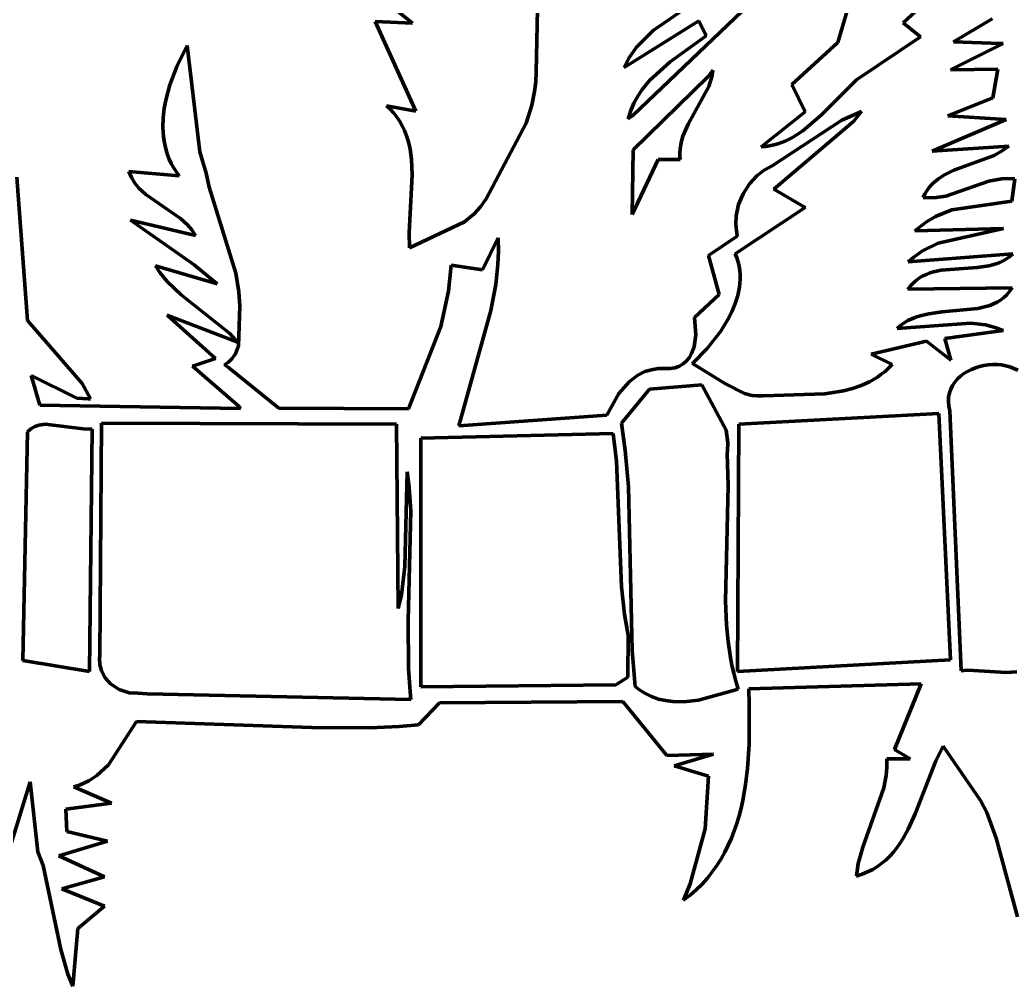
# Model space of a CAD drawing. Header units: millimetres. Extents: x 0 to 7.9, y 0 to 11.
# Drawn here: x 3.499 to 4.8, y 5.971 to 7.234 of the extents above; entities that cross this region are included whole.
import ezdxf

# ---------------------------------------------------------------- set-up
doc = ezdxf.new("R2010")
doc.units = ezdxf.units.MM
doc.layers.add('color#020202ff', color=7, linetype='CONTINUOUS', lineweight=100)
doc.layers.add('color#fefefeff', color=7, linetype='CONTINUOUS', lineweight=100)

msp = doc.modelspace()

# ---------------------------------------------------------------- linework, layer by layer
at = {"layer": 'color#020202ff'}
for p, q in [((4.178, 7.3369), (4.174, 7.1658)), ((4.7516, 7.3224), (4.6539, 7.2303)), ((4.0124, 7.2301), (3.9452, 7.2842)), ((4.5686, 7.2049), (4.5938, 7.2927)), ((4.3271, 7.2203), (4.3816, 7.2578)), ((4.4433, 7.2459), (4.3003, 7.1093)), ((4.0171, 7.1149), (3.9639, 7.2323)), ((3.9639, 7.2323), (4.0124, 7.2301)), ((4.3867, 7.2333), (4.2892, 7.1723)), ((4.3962, 7.2136), (4.3867, 7.2333)), ((4.7198, 7.2057), (4.7701, 7.2356)), ((4.3055, 7.1989), (4.3271, 7.2203)), ((4.6539, 7.2303), (4.6764, 7.2122)), ((4.3495, 7.1794), (4.3962, 7.2136)), ((4.6764, 7.2122), (4.593, 7.1558)), ((3.7044, 7.1733), (3.718, 7.2009)), ((3.718, 7.2009), (3.7344, 7.0619)), ((4.2954, 7.1844), (4.3055, 7.1989)), ((4.5085, 7.1498), (4.5686, 7.2049)), ((4.7159, 7.1689), (4.7845, 7.2034)), ((4.7809, 7.2036), (4.7198, 7.2057)), ((4.7845, 7.2034), (4.7809, 7.2036)), ((4.2892, 7.1723), (4.2954, 7.1844)), ((3.6955, 7.1496), (3.7044, 7.1733)), ((4.3225, 7.1551), (4.3495, 7.1794)), ((4.3988, 7.1605), (4.4051, 7.1685)), ((4.4051, 7.1685), (4.4037, 7.1598)), ((4.7775, 7.1699), (4.7159, 7.1689)), ((4.7712, 7.1324), (4.7775, 7.1699)), ((4.174, 7.1658), (4.1736, 7.1532)), ((4.3011, 7.0645), (4.3988, 7.1605)), ((4.3126, 7.1433), (4.3225, 7.1551)), ((4.4037, 7.1598), (4.3998, 7.1473)), ((4.593, 7.1558), (4.5469, 7.1102)), ((3.6905, 7.1312), (3.6955, 7.1496)), ((4.1722, 7.1409), (4.1685, 7.1228)), ((4.1736, 7.1532), (4.1722, 7.1409)), ((4.3069, 7.1347), (4.3126, 7.1433)), ((4.3998, 7.1473), (4.3728, 7.0978)), ((4.5258, 7.114), (4.5085, 7.1498)), ((3.6881, 7.1188), (3.6905, 7.1312)), ((4.3019, 7.1256), (4.3069, 7.1347)), ((4.7124, 7.1088), (4.7712, 7.1324)), ((3.6867, 7.1063), (3.6881, 7.1188)), ((3.9837, 7.1172), (3.9786, 7.1221)), ((3.9786, 7.1221), (4.0171, 7.1149)), ((3.9883, 7.1122), (3.9837, 7.1172)), ((4.1685, 7.1228), (4.161, 7.0994)), ((4.2945, 7.1051), (4.2977, 7.1157)), ((4.2977, 7.1157), (4.3019, 7.1256)), ((3.6864, 7.094), (3.6867, 7.1063)), ((3.9924, 7.1069), (3.9883, 7.1122)), ((3.9961, 7.1014), (3.9924, 7.1069)), ((4.3003, 7.1093), (4.2945, 7.1051)), ((4.4681, 7.0684), (4.5258, 7.114)), ((4.4825, 7.0437), (4.5735, 7.1032)), ((4.5895, 7.1021), (4.4846, 7.0131)), ((4.5469, 7.1102), (4.5225, 7.0891)), ((4.5735, 7.1032), (4.5995, 7.1146)), ((4.5995, 7.1146), (4.5895, 7.1021)), ((4.6918, 7.0626), (4.7885, 7.1042)), ((4.7885, 7.1042), (4.7124, 7.1088)), ((3.6871, 7.0817), (3.6864, 7.094)), ((3.9992, 7.0957), (3.9961, 7.1014)), ((4.002, 7.0899), (3.9992, 7.0957)), ((4.0043, 7.0839), (4.002, 7.0899)), ((4.161, 7.0994), (4.1089, 7.0005)), ((4.3728, 7.0978), (4.366, 7.0821)), ((4.5225, 7.0891), (4.5092, 7.0806)), ((3.688, 7.0757), (3.6871, 7.0817)), ((4.0063, 7.0777), (4.0043, 7.0839)), ((4.008, 7.0715), (4.0063, 7.0777)), ((4.366, 7.0821), (4.3637, 7.0739)), ((4.4997, 7.0759), (4.4898, 7.0722)), ((4.5092, 7.0806), (4.4997, 7.0759)), ((3.6892, 7.0697), (3.688, 7.0757)), ((3.6907, 7.0639), (3.6892, 7.0697)), ((3.6925, 7.058), (3.6907, 7.0639)), ((4.0093, 7.0651), (4.008, 7.0715)), ((4.0111, 7.0519), (4.0093, 7.0651)), ((4.2996, 6.9797), (4.3011, 7.0645)), ((4.3624, 7.0654), (4.3621, 7.061)), ((4.3637, 7.0739), (4.3624, 7.0654)), ((4.4738, 7.0689), (4.4681, 7.0684)), ((4.4793, 7.0697), (4.4738, 7.0689)), ((4.4846, 7.0708), (4.4793, 7.0697)), ((4.4898, 7.0722), (4.4846, 7.0708)), ((4.792, 7.0693), (4.6918, 7.0626)), ((4.7726, 7.0572), (4.7847, 7.0639)), ((4.7847, 7.0639), (4.792, 7.0693)), ((3.6947, 7.0523), (3.6925, 7.058)), ((3.6973, 7.0467), (3.6947, 7.0523)), ((3.7344, 7.0619), (3.7427, 7.0339)), ((4.012, 7.0316), (4.0111, 7.0519)), ((4.3337, 7.0517), (4.2996, 6.9797)), ((4.3625, 7.0518), (4.3337, 7.0517)), ((4.3621, 7.061), (4.3621, 7.0565)), ((4.3621, 7.0565), (4.3625, 7.0518)), ((4.72, 7.0377), (4.7726, 7.0572)), ((3.7003, 7.0412), (3.6973, 7.0467)), ((3.7037, 7.0359), (3.7003, 7.0412)), ((4.4632, 7.031), (4.4723, 7.038)), ((4.4723, 7.038), (4.4825, 7.0437)), ((4.7078, 7.0317), (4.72, 7.0377)), ((3.4956, 7.0286), (3.5095, 6.8414)), ((3.6436, 7.032), (3.642, 7.0362)), ((3.642, 7.0362), (3.7076, 7.0306)), ((3.6454, 7.0281), (3.6436, 7.032)), ((3.6498, 7.0209), (3.6454, 7.0281)), ((3.7076, 7.0306), (3.7037, 7.0359)), ((3.7427, 7.0339), (3.7468, 7.0157)), ((4.0083, 6.9559), (4.012, 7.0316)), ((4.4528, 7.0199), (4.4632, 7.031)), ((4.6934, 7.0213), (4.7003, 7.027)), ((4.7003, 7.027), (4.7078, 7.0317)), ((4.7822, 7.0266), (4.7656, 7.0233)), ((4.7908, 7.0271), (4.7822, 7.0266)), ((4.7996, 7.0265), (4.7908, 7.0271)), ((4.796, 6.9973), (4.7996, 7.0265)), ((3.6549, 7.0144), (3.6498, 7.0209)), ((3.6639, 7.0059), (3.6549, 7.0144)), ((3.7468, 7.0157), (3.7816, 6.9032)), ((4.4446, 7.0071), (4.4528, 7.0199)), ((4.4846, 7.0131), (4.5259, 6.9891)), ((4.6822, 7.0067), (4.6847, 7.0108)), ((4.6847, 7.0108), (4.6874, 7.0146)), ((4.6874, 7.0146), (4.6903, 7.0181)), ((4.6903, 7.0181), (4.6934, 7.0213)), ((4.7656, 7.0233), (4.7098, 7.0039)), ((3.7092, 6.9748), (3.6639, 7.0059)), ((4.1089, 7.0005), (4.1016, 6.9899)), ((4.4388, 6.9931), (4.4446, 7.0071)), ((4.68, 7.0023), (4.6822, 7.0067)), ((4.6888, 7.0016), (4.68, 7.0023)), ((4.6973, 7.0019), (4.6888, 7.0016)), ((4.7098, 7.0039), (4.6973, 7.0019)), ((4.1016, 6.9899), (4.0932, 6.9808)), ((4.5259, 6.9891), (4.4342, 6.9286)), ((4.4356, 6.9783), (4.4388, 6.9931)), ((4.6962, 6.9772), (4.7176, 6.9858)), ((4.7176, 6.9858), (4.796, 6.9973)), ((3.7272, 6.9141), (3.6439, 6.9723)), ((3.6439, 6.9723), (3.729, 6.9525)), ((3.7186, 6.9662), (3.7092, 6.9748)), ((4.0932, 6.9808), (4.0804, 6.9703)), ((4.4351, 6.9669), (4.4356, 6.9783)), ((4.6841, 6.9702), (4.6962, 6.9772)), ((3.7242, 6.9598), (3.7186, 6.9662)), ((3.729, 6.9525), (3.7242, 6.9598)), ((4.0804, 6.9703), (4.0086, 6.9363)), ((4.4363, 6.9553), (4.4351, 6.9669)), ((4.7848, 6.9617), (4.6692, 6.9585)), ((4.6692, 6.9585), (4.6728, 6.9617)), ((4.6728, 6.9617), (4.6841, 6.9702)), ((4.6996, 6.9424), (4.7848, 6.9617)), ((4.0086, 6.9363), (4.0083, 6.9559)), ((4.1042, 6.9074), (4.1244, 6.9495)), ((4.1244, 6.9495), (4.1248, 6.9319)), ((4.3994, 6.9264), (4.437, 6.9515)), ((4.437, 6.9515), (4.4363, 6.9553)), ((4.6791, 6.9322), (4.6996, 6.9424)), ((4.1248, 6.9319), (4.1241, 6.9144)), ((4.4135, 6.8751), (4.3994, 6.9264)), ((4.4342, 6.9286), (4.4364, 6.9232)), ((4.4364, 6.9232), (4.438, 6.9177)), ((4.7973, 6.9286), (4.6605, 6.9181)), ((4.6605, 6.9181), (4.6677, 6.9243)), ((4.6677, 6.9243), (4.6791, 6.9322)), ((4.7847, 6.9195), (4.789, 6.9221)), ((4.789, 6.9221), (4.7932, 6.9251)), ((4.7932, 6.9251), (4.7973, 6.9286)), ((3.6821, 6.904), (3.6766, 6.9129)), ((3.6766, 6.9129), (3.7571, 6.8894)), ((3.7571, 6.8894), (3.7272, 6.9141)), ((4.0596, 6.8797), (4.063, 6.9137)), ((4.063, 6.9137), (4.1042, 6.9074)), ((4.1241, 6.9144), (4.1213, 6.8885)), ((4.438, 6.9177), (4.4393, 6.9123)), ((4.4393, 6.9123), (4.4402, 6.9068)), ((4.4402, 6.9068), (4.4406, 6.9013)), ((4.6935, 6.9048), (4.7034, 6.9069)), ((4.7034, 6.9069), (4.7504, 6.9105)), ((4.7504, 6.9105), (4.7657, 6.9128)), ((4.7657, 6.9128), (4.7755, 6.9155)), ((4.7755, 6.9155), (4.7801, 6.9173)), ((4.7801, 6.9173), (4.7847, 6.9195)), ((3.6917, 6.8921), (3.6821, 6.904)), ((3.7816, 6.9032), (3.7856, 6.8788)), ((4.4407, 6.8958), (4.4405, 6.8903)), ((4.4406, 6.9013), (4.4407, 6.8958)), ((4.6672, 6.8907), (4.6711, 6.8941)), ((4.6711, 6.8941), (4.6753, 6.897)), ((4.6753, 6.897), (4.6796, 6.8995)), ((4.6796, 6.8995), (4.6841, 6.9016)), ((4.6841, 6.9016), (4.6888, 6.9034)), ((4.6888, 6.9034), (4.6935, 6.9048)), ((3.7101, 6.8747), (3.6917, 6.8921)), ((4.1213, 6.8885), (4.115, 6.8545)), ((4.4399, 6.8849), (4.4377, 6.874)), ((4.4405, 6.8903), (4.4399, 6.8849)), ((4.6599, 6.8823), (4.6634, 6.8868)), ((4.7964, 6.8838), (4.6599, 6.8823)), ((4.6634, 6.8868), (4.6672, 6.8907)), ((4.793, 6.8791), (4.7964, 6.8838)), ((3.7737, 6.8243), (3.7101, 6.8747)), ((3.7856, 6.8788), (3.7867, 6.8601)), ((4.0495, 6.8333), (4.0596, 6.8797)), ((4.381, 6.845), (4.4135, 6.8751)), ((4.4377, 6.874), (4.4344, 6.8633)), ((4.7767, 6.8653), (4.7812, 6.868)), ((4.7812, 6.868), (4.7854, 6.8712)), ((4.7854, 6.8712), (4.7894, 6.8749)), ((4.7894, 6.8749), (4.793, 6.8791)), ((3.7867, 6.8601), (3.7852, 6.8081)), ((4.4344, 6.8633), (4.4301, 6.8527)), ((4.7047, 6.8524), (4.7513, 6.857)), ((4.7513, 6.857), (4.762, 6.8594)), ((4.762, 6.8594), (4.7671, 6.861)), ((4.7671, 6.861), (4.772, 6.863)), ((4.772, 6.863), (4.7767, 6.8653)), ((3.7551, 6.7917), (3.6917, 6.8483)), ((3.6917, 6.8483), (3.7838, 6.8129)), ((4.115, 6.8545), (4.0729, 6.7037)), ((4.3829, 6.8227), (4.381, 6.845)), ((4.4248, 6.8424), (4.4156, 6.8275)), ((4.4301, 6.8527), (4.4248, 6.8424)), ((4.6601, 6.8411), (4.6652, 6.8435)), ((4.6652, 6.8435), (4.6705, 6.8456)), ((4.6705, 6.8456), (4.676, 6.8474)), ((4.676, 6.8474), (4.6872, 6.85)), ((4.6872, 6.85), (4.7047, 6.8524)), ((3.5095, 6.8414), (3.5123, 6.8378)), ((3.5123, 6.8378), (3.5809, 6.7591)), ((4.0072, 6.7259), (4.0495, 6.8333)), ((4.7423, 6.8378), (4.646, 6.8309)), ((4.646, 6.8309), (4.6505, 6.8348)), ((4.6505, 6.8348), (4.6552, 6.8382)), ((4.6552, 6.8382), (4.6601, 6.8411)), ((4.7613, 6.8356), (4.7423, 6.8378)), ((4.7753, 6.8319), (4.7613, 6.8356)), ((4.7846, 6.8284), (4.7753, 6.8319)), ((3.7838, 6.8129), (3.7737, 6.8243)), ((4.3805, 6.8069), (4.3829, 6.8227)), ((4.4156, 6.8275), (4.3978, 6.8046)), ((4.7081, 6.8176), (4.7846, 6.8284)), ((4.716, 6.7894), (4.7081, 6.8176)), ((3.7852, 6.8081), (3.7811, 6.7978)), ((4.3773, 6.7982), (4.3805, 6.8069)), ((4.3978, 6.8046), (4.3787, 6.7849)), ((4.612, 6.7972), (4.6842, 6.8144)), ((4.6842, 6.8144), (4.716, 6.7894)), ((3.7252, 6.7816), (3.7551, 6.7917)), ((3.7762, 6.791), (3.7719, 6.7869)), ((3.7811, 6.7978), (3.7762, 6.791)), ((4.3708, 6.7885), (4.3744, 6.793)), ((4.3744, 6.793), (4.3773, 6.7982)), ((4.6393, 6.7836), (4.612, 6.7972)), ((3.7861, 6.7289), (3.7252, 6.7816)), ((3.7719, 6.7869), (3.7667, 6.7834)), ((3.7667, 6.7834), (3.7719, 6.7799)), ((3.7719, 6.7799), (3.8377, 6.7266)), ((4.3164, 6.7744), (4.3266, 6.7774)), ((4.3266, 6.7774), (4.3339, 6.7785)), ((4.3339, 6.7785), (4.3416, 6.7787)), ((4.3416, 6.7787), (4.3455, 6.7785)), ((4.3455, 6.7785), (4.3491, 6.7785)), ((4.3491, 6.7785), (4.3525, 6.7789)), ((4.3525, 6.7789), (4.3557, 6.7796)), ((4.3557, 6.7796), (4.3587, 6.7805)), ((4.3587, 6.7805), (4.3615, 6.7816)), ((4.3615, 6.7816), (4.3665, 6.7846)), ((4.3665, 6.7846), (4.3708, 6.7885)), ((4.3787, 6.7849), (4.4214, 6.7586)), ((4.6301, 6.7748), (4.6348, 6.779)), ((4.6348, 6.779), (4.6393, 6.7836)), ((4.743, 6.7774), (4.7379, 6.7748)), ((4.7483, 6.7795), (4.743, 6.7774)), ((4.7538, 6.7812), (4.7483, 6.7795)), ((4.7594, 6.7825), (4.7538, 6.7812)), ((4.7651, 6.7834), (4.7594, 6.7825)), ((4.7709, 6.7838), (4.7651, 6.7834)), ((4.7767, 6.7837), (4.7709, 6.7838)), ((4.7824, 6.7832), (4.7767, 6.7837)), ((4.788, 6.7822), (4.7824, 6.7832)), ((4.7934, 6.7807), (4.788, 6.7822)), ((4.7986, 6.7787), (4.7934, 6.7807)), ((4.8035, 6.7762), (4.7986, 6.7787)), ((3.5739, 6.7397), (3.5142, 6.7694)), ((3.5142, 6.7694), (3.5253, 6.7305)), ((4.2962, 6.7617), (4.3072, 6.7698)), ((4.3072, 6.7698), (4.3164, 6.7744)), ((4.6098, 6.7612), (4.6151, 6.7641)), ((4.6151, 6.7641), (4.6202, 6.7673)), ((4.6202, 6.7673), (4.6252, 6.7709)), ((4.6252, 6.7709), (4.6301, 6.7748)), ((4.7249, 6.7648), (4.7214, 6.7608)), ((4.7289, 6.7685), (4.7249, 6.7648)), ((4.7332, 6.7719), (4.7289, 6.7685)), ((4.7379, 6.7748), (4.7332, 6.7719)), ((3.5809, 6.7591), (3.5918, 6.7389)), ((4.2823, 6.746), (4.2962, 6.7617)), ((4.3221, 6.7513), (4.2858, 6.7069)), ((4.3906, 6.7571), (4.3221, 6.7513)), ((4.4223, 6.6979), (4.3906, 6.7571)), ((4.4214, 6.7586), (4.4464, 6.7458)), ((4.5757, 6.7493), (4.5874, 6.7523)), ((4.5874, 6.7523), (4.5988, 6.7562)), ((4.5988, 6.7562), (4.6098, 6.7612)), ((4.7161, 6.7516), (4.7143, 6.7465)), ((4.7185, 6.7564), (4.7161, 6.7516)), ((4.7214, 6.7608), (4.7185, 6.7564)), ((3.5887, 6.7387), (3.5739, 6.7397)), ((3.5918, 6.7389), (3.5887, 6.7387)), ((4.2667, 6.7176), (4.2823, 6.746)), ((4.4464, 6.7458), (4.4565, 6.7433)), ((4.4565, 6.7433), (4.4636, 6.7426)), ((4.4636, 6.7426), (4.471, 6.7428)), ((4.471, 6.7428), (4.5514, 6.7455)), ((4.5514, 6.7455), (4.5757, 6.7493)), ((4.7132, 6.7411), (4.7129, 6.7354)), ((4.7143, 6.7465), (4.7132, 6.7411)), ((3.5253, 6.7305), (3.7876, 6.7263)), ((3.7876, 6.7263), (3.7861, 6.7289)), ((3.8377, 6.7266), (4.0072, 6.7259)), ((4.7129, 6.7354), (4.7133, 6.7294)), ((4.7133, 6.7294), (4.7146, 6.7231)), ((4.0729, 6.7037), (4.2667, 6.7176)), ((4.7003, 6.7196), (4.4389, 6.7058)), ((4.7157, 6.3974), (4.7003, 6.7196)), ((4.7146, 6.7231), (4.7297, 6.3834)), ((3.5138, 6.6996), (3.5092, 6.6957)), ((3.5188, 6.7025), (3.5138, 6.6996)), ((3.5241, 6.7045), (3.5188, 6.7025)), ((3.5326, 6.7059), (3.5241, 6.7045)), ((3.5823, 6.6996), (3.5326, 6.7059)), ((3.594, 6.699), (3.5823, 6.6996)), ((3.5904, 6.3823), (3.594, 6.699)), ((3.6061, 6.7072), (3.6039, 6.4028)), ((3.9917, 6.7056), (3.6061, 6.7072)), ((3.994, 6.4646), (3.9917, 6.7056)), ((4.2858, 6.7069), (4.2907, 6.6715)), ((4.4389, 6.7058), (4.4373, 6.3824)), ((3.5092, 6.6957), (3.5031, 6.3966)), ((4.275, 6.6935), (4.0233, 6.6876)), ((4.0233, 6.6876), (4.0234, 6.3624)), ((4.2793, 6.6572), (4.275, 6.6935)), ((4.4246, 6.6814), (4.4223, 6.6979)), ((4.4242, 6.671), (4.4246, 6.6814)), ((4.2907, 6.6715), (4.2947, 6.6241)), ((4.4236, 6.6674), (4.4242, 6.671)), ((4.4249, 6.6249), (4.4236, 6.6674)), ((4.2855, 6.4932), (4.2793, 6.6572)), ((4.0055, 6.6433), (4.0027, 6.5195)), ((4.008, 6.6229), (4.0055, 6.6433)), ((4.0102, 6.5922), (4.008, 6.6229)), ((4.2947, 6.6241), (4.2998, 6.4099)), ((4.4215, 6.4747), (4.4249, 6.6249)), ((4.007, 6.4484), (4.0102, 6.5922)), ((4.0027, 6.5195), (3.9983, 6.4827)), ((4.2895, 6.457), (4.2855, 6.4932)), ((3.9983, 6.4827), (3.994, 6.4646)), ((4.4229, 6.4428), (4.4215, 6.4747)), ((4.2944, 6.43), (4.2895, 6.457)), ((4.0071, 6.3867), (4.007, 6.4484)), ((4.425, 6.4217), (4.4229, 6.4428)), ((4.2938, 6.3751), (4.2944, 6.43)), ((4.4281, 6.4008), (4.425, 6.4217)), ((3.6039, 6.4028), (3.6036, 6.3999)), ((3.6036, 6.3999), (3.6039, 6.3914)), ((4.2998, 6.4099), (4.3037, 6.3626)), ((4.4301, 6.3903), (4.4281, 6.4008)), ((3.5031, 6.3966), (3.5904, 6.3823)), ((3.6039, 6.3914), (3.6059, 6.3834)), ((4.0093, 6.3559), (4.0071, 6.3867)), ((4.4324, 6.38), (4.4301, 6.3903)), ((4.4373, 6.3824), (4.7157, 6.3974)), ((3.6059, 6.3834), (3.6108, 6.374)), ((3.6108, 6.374), (3.618, 6.366)), ((4.2784, 6.3648), (4.2938, 6.3751)), ((4.4351, 6.3696), (4.4324, 6.38)), ((4.7297, 6.3834), (4.7374, 6.384)), ((4.7374, 6.384), (4.7459, 6.3838)), ((4.7459, 6.3838), (4.7886, 6.3812)), ((4.7886, 6.3812), (4.8024, 6.3818)), ((3.618, 6.366), (3.6293, 6.3586)), ((4.0234, 6.3624), (4.2784, 6.3648)), ((4.3037, 6.3626), (4.3078, 6.3594)), ((4.4382, 6.3593), (4.4351, 6.3696)), ((4.6774, 6.3662), (4.4521, 6.3596)), ((4.6425, 6.2805), (4.6774, 6.3662)), ((3.6293, 6.3586), (3.6424, 6.3546)), ((3.6424, 6.3546), (3.6536, 6.3541)), ((3.6536, 6.3541), (3.6659, 6.3532)), ((3.6659, 6.3532), (4.0105, 6.3456)), ((4.0105, 6.3456), (4.0093, 6.3559)), ((4.3078, 6.3594), (4.312, 6.3564)), ((4.312, 6.3564), (4.3162, 6.3538)), ((4.3162, 6.3538), (4.3249, 6.3495)), ((4.3249, 6.3495), (4.3339, 6.3463)), ((4.3864, 6.3448), (4.4382, 6.3593)), ((4.4521, 6.3596), (4.4527, 6.3393)), ((4.0478, 6.3415), (4.0204, 6.3126)), ((4.2873, 6.3433), (4.0478, 6.3415)), ((4.345, 6.2727), (4.2873, 6.3433)), ((4.3339, 6.3463), (4.3432, 6.3442)), ((4.3432, 6.3442), (4.3526, 6.343)), ((4.3526, 6.343), (4.367, 6.3427)), ((4.367, 6.3427), (4.3864, 6.3448)), ((4.4527, 6.3393), (4.4525, 6.2871)), ((3.6518, 6.317), (3.6153, 6.2604)), ((3.8807, 6.3089), (3.6518, 6.317)), ((3.9569, 6.3085), (3.8807, 6.3089)), ((3.995, 6.3104), (3.9569, 6.3085)), ((4.0204, 6.3126), (3.995, 6.3104)), ((4.4525, 6.2871), (4.4504, 6.2554)), ((4.7063, 6.2846), (4.7029, 6.2784)), ((4.755, 6.2137), (4.7063, 6.2846)), ((4.4061, 6.2742), (4.345, 6.2727)), ((4.3544, 6.2591), (4.4061, 6.2742)), ((4.6631, 6.2683), (4.6425, 6.2805)), ((4.7029, 6.2784), (4.6965, 6.2655)), ((3.6153, 6.2604), (3.6001, 6.2463)), ((4.3995, 6.2455), (4.3544, 6.2591)), ((4.6316, 6.2462), (4.6325, 6.257)), ((4.6324, 6.268), (4.6631, 6.2683)), ((4.6325, 6.257), (4.6324, 6.268)), ((4.6965, 6.2655), (4.6694, 6.1961)), ((3.6001, 6.2463), (3.5897, 6.2395)), ((4.3949, 6.1766), (4.3995, 6.2455)), ((4.4504, 6.2554), (4.4479, 6.2345)), ((4.6287, 6.2303), (4.6316, 6.2462)), ((3.5128, 6.2382), (3.4817, 6.1372)), ((3.5229, 6.1466), (3.5128, 6.2382)), ((3.5782, 6.2341), (3.5699, 6.2314)), ((3.5699, 6.2314), (3.6191, 6.21)), ((3.5897, 6.2395), (3.5782, 6.2341)), ((4.4479, 6.2345), (4.4443, 6.2138)), ((4.601, 6.1526), (4.6287, 6.2303)), ((3.6191, 6.21), (3.5595, 6.2024)), ((4.4443, 6.2138), (4.442, 6.2037)), ((4.7632, 6.1978), (4.755, 6.2137)), ((3.5595, 6.2024), (3.5609, 6.1732)), ((4.4394, 6.1936), (4.4364, 6.1837)), ((4.442, 6.2037), (4.4394, 6.1936)), ((4.6694, 6.1961), (4.6603, 6.176)), ((4.7752, 6.1644), (4.7632, 6.1978)), ((4.4364, 6.1837), (4.4331, 6.174)), ((3.5609, 6.1732), (3.6141, 6.1604)), ((4.3755, 6.1046), (4.3949, 6.1766)), ((4.4331, 6.174), (4.4294, 6.1645)), ((4.6603, 6.176), (4.6533, 6.1634)), ((3.6141, 6.1604), (3.5503, 6.1411)), ((4.4253, 6.1552), (4.4208, 6.146)), ((4.4294, 6.1645), (4.4253, 6.1552)), ((4.5952, 6.1312), (4.601, 6.1526)), ((4.6495, 6.1574), (4.6454, 6.1517)), ((4.6533, 6.1634), (4.6495, 6.1574)), ((4.8033, 6.0614), (4.7752, 6.1644)), ((3.5299, 6.1286), (3.5229, 6.1466)), ((3.5503, 6.1411), (3.6099, 6.114)), ((4.4208, 6.146), (4.4158, 6.1372)), ((4.6364, 6.141), (4.6314, 6.1361)), ((4.6411, 6.1462), (4.6364, 6.141)), ((4.6454, 6.1517), (4.6411, 6.1462)), ((3.5528, 6.0189), (3.5299, 6.1286)), ((4.4103, 6.1285), (4.4044, 6.1202)), ((4.4158, 6.1372), (4.4103, 6.1285)), ((4.5927, 6.1147), (4.5952, 6.1312)), ((4.6202, 6.1274), (4.614, 6.1236)), ((4.626, 6.1316), (4.6202, 6.1274)), ((4.6314, 6.1361), (4.626, 6.1316)), ((3.6099, 6.114), (3.5541, 6.0981)), ((4.4044, 6.1202), (4.3979, 6.1121)), ((4.6003, 6.1172), (4.5927, 6.1147)), ((4.6074, 6.1202), (4.6003, 6.1172)), ((4.614, 6.1236), (4.6074, 6.1202)), ((4.3667, 6.0832), (4.3755, 6.1046)), ((4.391, 6.1044), (4.3834, 6.097)), ((4.3979, 6.1121), (4.391, 6.1044)), ((3.5541, 6.0981), (3.6099, 6.0753)), ((4.3753, 6.0899), (4.3667, 6.0832)), ((4.3834, 6.097), (4.3753, 6.0899)), ((3.6099, 6.0753), (3.5752, 6.0463)), ((3.5752, 6.0463), (3.5686, 5.971)), ((3.5621, 5.9866), (3.5528, 6.0189)), ((3.5686, 5.971), (3.5621, 5.9866))]:
    msp.add_line(p, q, dxfattribs=at)
at = {"layer": 'color#fefefeff'}
for p, q in [((4.174, 7.1658), (4.178, 7.3369)), ((4.6539, 7.2303), (4.7516, 7.3224)), ((3.9452, 7.2842), (4.0124, 7.2301)), ((4.5938, 7.2927), (4.5686, 7.2049)), ((4.3816, 7.2578), (4.3271, 7.2203)), ((4.3003, 7.1093), (4.4433, 7.2459)), ((4.0124, 7.2301), (3.9639, 7.2323)), ((3.9639, 7.2323), (4.0171, 7.1149)), ((4.2892, 7.1723), (4.3867, 7.2333)), ((4.3867, 7.2333), (4.3962, 7.2136)), ((4.7701, 7.2356), (4.7198, 7.2057)), ((4.3271, 7.2203), (4.3055, 7.1989)), ((4.6764, 7.2122), (4.6539, 7.2303)), ((4.3962, 7.2136), (4.3495, 7.1794)), ((4.593, 7.1558), (4.6764, 7.2122)), ((3.718, 7.2009), (3.7044, 7.1733)), ((3.7344, 7.0619), (3.718, 7.2009)), ((4.3055, 7.1989), (4.2954, 7.1844)), ((4.5686, 7.2049), (4.5085, 7.1498)), ((4.7845, 7.2034), (4.7159, 7.1689)), ((4.7198, 7.2057), (4.7809, 7.2036)), ((4.7809, 7.2036), (4.7845, 7.2034)), ((4.2954, 7.1844), (4.2892, 7.1723)), ((3.7044, 7.1733), (3.6955, 7.1496)), ((4.3495, 7.1794), (4.3225, 7.1551)), ((4.4051, 7.1685), (4.3988, 7.1605)), ((4.4037, 7.1598), (4.4051, 7.1685)), ((4.7159, 7.1689), (4.7775, 7.1699)), ((4.7775, 7.1699), (4.7712, 7.1324)), ((4.1736, 7.1532), (4.174, 7.1658)), ((4.3988, 7.1605), (4.3011, 7.0645)), ((4.3225, 7.1551), (4.3126, 7.1433)), ((4.3998, 7.1473), (4.4037, 7.1598)), ((4.5469, 7.1102), (4.593, 7.1558)), ((3.6955, 7.1496), (3.6905, 7.1312)), ((4.1685, 7.1228), (4.1722, 7.1409)), ((4.1722, 7.1409), (4.1736, 7.1532)), ((4.3126, 7.1433), (4.3069, 7.1347)), ((4.3728, 7.0978), (4.3998, 7.1473)), ((4.5085, 7.1498), (4.5258, 7.114)), ((3.6905, 7.1312), (3.6881, 7.1188)), ((4.3069, 7.1347), (4.3019, 7.1256)), ((4.7712, 7.1324), (4.7124, 7.1088)), ((3.6881, 7.1188), (3.6867, 7.1063)), ((4.0171, 7.1149), (3.9786, 7.1221)), ((3.9786, 7.1221), (3.9837, 7.1172)), ((3.9837, 7.1172), (3.9883, 7.1122)), ((4.161, 7.0994), (4.1685, 7.1228)), ((4.2977, 7.1157), (4.2945, 7.1051)), ((4.3019, 7.1256), (4.2977, 7.1157)), ((3.6867, 7.1063), (3.6864, 7.094)), ((3.9883, 7.1122), (3.9924, 7.1069)), ((3.9924, 7.1069), (3.9961, 7.1014)), ((4.2945, 7.1051), (4.3003, 7.1093)), ((4.5258, 7.114), (4.4681, 7.0684)), ((4.5735, 7.1032), (4.4825, 7.0437)), ((4.4846, 7.0131), (4.5895, 7.1021)), ((4.5225, 7.0891), (4.5469, 7.1102)), ((4.5995, 7.1146), (4.5735, 7.1032)), ((4.5895, 7.1021), (4.5995, 7.1146)), ((4.7885, 7.1042), (4.6918, 7.0626)), ((4.7124, 7.1088), (4.7885, 7.1042)), ((3.6864, 7.094), (3.6871, 7.0817)), ((3.9961, 7.1014), (3.9992, 7.0957)), ((3.9992, 7.0957), (4.002, 7.0899)), ((4.002, 7.0899), (4.0043, 7.0839)), ((4.1089, 7.0005), (4.161, 7.0994)), ((4.366, 7.0821), (4.3728, 7.0978)), ((4.5092, 7.0806), (4.5225, 7.0891)), ((3.6871, 7.0817), (3.688, 7.0757)), ((4.0043, 7.0839), (4.0063, 7.0777)), ((4.0063, 7.0777), (4.008, 7.0715)), ((4.3637, 7.0739), (4.366, 7.0821)), ((4.4898, 7.0722), (4.4997, 7.0759)), ((4.4997, 7.0759), (4.5092, 7.0806)), ((3.688, 7.0757), (3.6892, 7.0697)), ((3.6892, 7.0697), (3.6907, 7.0639)), ((3.6907, 7.0639), (3.6925, 7.058)), ((4.008, 7.0715), (4.0093, 7.0651)), ((4.0093, 7.0651), (4.0111, 7.0519)), ((4.3011, 7.0645), (4.2996, 6.9797)), ((4.3621, 7.061), (4.3624, 7.0654)), ((4.3624, 7.0654), (4.3637, 7.0739)), ((4.4681, 7.0684), (4.4738, 7.0689)), ((4.4738, 7.0689), (4.4793, 7.0697)), ((4.4793, 7.0697), (4.4846, 7.0708)), ((4.4846, 7.0708), (4.4898, 7.0722)), ((4.6918, 7.0626), (4.792, 7.0693)), ((4.7847, 7.0639), (4.7726, 7.0572)), ((4.792, 7.0693), (4.7847, 7.0639)), ((3.6925, 7.058), (3.6947, 7.0523)), ((3.6947, 7.0523), (3.6973, 7.0467)), ((3.7427, 7.0339), (3.7344, 7.0619)), ((4.0111, 7.0519), (4.012, 7.0316)), ((4.2996, 6.9797), (4.3337, 7.0517)), ((4.3337, 7.0517), (4.3625, 7.0518)), ((4.3621, 7.0565), (4.3621, 7.061)), ((4.3625, 7.0518), (4.3621, 7.0565)), ((4.7726, 7.0572), (4.72, 7.0377)), ((3.6973, 7.0467), (3.7003, 7.0412)), ((3.7003, 7.0412), (3.7037, 7.0359)), ((4.4723, 7.038), (4.4632, 7.031)), ((4.4825, 7.0437), (4.4723, 7.038)), ((4.72, 7.0377), (4.7078, 7.0317)), ((3.5095, 6.8414), (3.4956, 7.0286)), ((3.7076, 7.0306), (3.642, 7.0362)), ((3.642, 7.0362), (3.6436, 7.032)), ((3.6436, 7.032), (3.6454, 7.0281)), ((3.6454, 7.0281), (3.6498, 7.0209)), ((3.7037, 7.0359), (3.7076, 7.0306)), ((3.7468, 7.0157), (3.7427, 7.0339)), ((4.012, 7.0316), (4.0083, 6.9559)), ((4.4632, 7.031), (4.4528, 7.0199)), ((4.7003, 7.027), (4.6934, 7.0213)), ((4.7078, 7.0317), (4.7003, 7.027)), ((4.7656, 7.0233), (4.7822, 7.0266)), ((4.7822, 7.0266), (4.7908, 7.0271)), ((4.7908, 7.0271), (4.7996, 7.0265)), ((4.7996, 7.0265), (4.796, 6.9973)), ((3.6498, 7.0209), (3.6549, 7.0144)), ((3.6549, 7.0144), (3.6639, 7.0059)), ((3.7816, 6.9032), (3.7468, 7.0157)), ((4.4528, 7.0199), (4.4446, 7.0071)), ((4.5259, 6.9891), (4.4846, 7.0131)), ((4.6847, 7.0108), (4.6822, 7.0067)), ((4.6874, 7.0146), (4.6847, 7.0108)), ((4.6903, 7.0181), (4.6874, 7.0146)), ((4.6934, 7.0213), (4.6903, 7.0181)), ((4.7098, 7.0039), (4.7656, 7.0233)), ((3.6639, 7.0059), (3.7092, 6.9748)), ((4.1016, 6.9899), (4.1089, 7.0005)), ((4.4446, 7.0071), (4.4388, 6.9931)), ((4.6822, 7.0067), (4.68, 7.0023)), ((4.68, 7.0023), (4.6888, 7.0016)), ((4.6888, 7.0016), (4.6973, 7.0019)), ((4.6973, 7.0019), (4.7098, 7.0039)), ((4.0932, 6.9808), (4.1016, 6.9899)), ((4.4342, 6.9286), (4.5259, 6.9891)), ((4.4388, 6.9931), (4.4356, 6.9783)), ((4.7176, 6.9858), (4.6962, 6.9772)), ((4.796, 6.9973), (4.7176, 6.9858)), ((3.729, 6.9525), (3.6439, 6.9723)), ((3.6439, 6.9723), (3.7272, 6.9141)), ((3.7092, 6.9748), (3.7186, 6.9662)), ((4.0804, 6.9703), (4.0932, 6.9808)), ((4.4356, 6.9783), (4.4351, 6.9669)), ((4.6962, 6.9772), (4.6841, 6.9702)), ((3.7186, 6.9662), (3.7242, 6.9598)), ((3.7242, 6.9598), (3.729, 6.9525)), ((4.0086, 6.9363), (4.0804, 6.9703)), ((4.4351, 6.9669), (4.4363, 6.9553)), ((4.6728, 6.9617), (4.6692, 6.9585)), ((4.6692, 6.9585), (4.7848, 6.9617)), ((4.6841, 6.9702), (4.6728, 6.9617)), ((4.7848, 6.9617), (4.6996, 6.9424)), ((4.0083, 6.9559), (4.0086, 6.9363)), ((4.1244, 6.9495), (4.1042, 6.9074)), ((4.1248, 6.9319), (4.1244, 6.9495)), ((4.437, 6.9515), (4.3994, 6.9264)), ((4.4363, 6.9553), (4.437, 6.9515)), ((4.6996, 6.9424), (4.6791, 6.9322)), ((4.1241, 6.9144), (4.1248, 6.9319)), ((4.3994, 6.9264), (4.4135, 6.8751)), ((4.4364, 6.9232), (4.4342, 6.9286)), ((4.438, 6.9177), (4.4364, 6.9232)), ((4.6605, 6.9181), (4.7973, 6.9286)), ((4.6677, 6.9243), (4.6605, 6.9181)), ((4.6791, 6.9322), (4.6677, 6.9243)), ((4.789, 6.9221), (4.7847, 6.9195)), ((4.7932, 6.9251), (4.789, 6.9221)), ((4.7973, 6.9286), (4.7932, 6.9251)), ((3.7571, 6.8894), (3.6766, 6.9129)), ((3.6766, 6.9129), (3.6821, 6.904)), ((3.7272, 6.9141), (3.7571, 6.8894)), ((4.063, 6.9137), (4.0596, 6.8797)), ((4.1042, 6.9074), (4.063, 6.9137)), ((4.1213, 6.8885), (4.1241, 6.9144)), ((4.4393, 6.9123), (4.438, 6.9177)), ((4.4402, 6.9068), (4.4393, 6.9123)), ((4.4406, 6.9013), (4.4402, 6.9068)), ((4.7034, 6.9069), (4.6935, 6.9048)), ((4.7504, 6.9105), (4.7034, 6.9069)), ((4.7657, 6.9128), (4.7504, 6.9105)), ((4.7755, 6.9155), (4.7657, 6.9128)), ((4.7801, 6.9173), (4.7755, 6.9155)), ((4.7847, 6.9195), (4.7801, 6.9173)), ((3.6821, 6.904), (3.6917, 6.8921)), ((3.7856, 6.8788), (3.7816, 6.9032)), ((4.4405, 6.8903), (4.4407, 6.8958)), ((4.4407, 6.8958), (4.4406, 6.9013)), ((4.6711, 6.8941), (4.6672, 6.8907)), ((4.6753, 6.897), (4.6711, 6.8941)), ((4.6796, 6.8995), (4.6753, 6.897)), ((4.6841, 6.9016), (4.6796, 6.8995)), ((4.6888, 6.9034), (4.6841, 6.9016)), ((4.6935, 6.9048), (4.6888, 6.9034)), ((3.6917, 6.8921), (3.7101, 6.8747)), ((4.115, 6.8545), (4.1213, 6.8885)), ((4.4377, 6.874), (4.4399, 6.8849)), ((4.4399, 6.8849), (4.4405, 6.8903)), ((4.6634, 6.8868), (4.6599, 6.8823)), ((4.6599, 6.8823), (4.7964, 6.8838)), ((4.6672, 6.8907), (4.6634, 6.8868)), ((4.7964, 6.8838), (4.793, 6.8791)), ((3.7101, 6.8747), (3.7737, 6.8243)), ((3.7867, 6.8601), (3.7856, 6.8788)), ((4.0596, 6.8797), (4.0495, 6.8333)), ((4.4135, 6.8751), (4.381, 6.845)), ((4.4344, 6.8633), (4.4377, 6.874)), ((4.7812, 6.868), (4.7767, 6.8653)), ((4.7854, 6.8712), (4.7812, 6.868)), ((4.7894, 6.8749), (4.7854, 6.8712)), ((4.793, 6.8791), (4.7894, 6.8749)), ((3.7852, 6.8081), (3.7867, 6.8601)), ((4.4301, 6.8527), (4.4344, 6.8633)), ((4.7513, 6.857), (4.7047, 6.8524)), ((4.762, 6.8594), (4.7513, 6.857)), ((4.7671, 6.861), (4.762, 6.8594)), ((4.772, 6.863), (4.7671, 6.861)), ((4.7767, 6.8653), (4.772, 6.863)), ((3.7838, 6.8129), (3.6917, 6.8483)), ((3.6917, 6.8483), (3.7551, 6.7917)), ((4.0729, 6.7037), (4.115, 6.8545)), ((4.381, 6.845), (4.3829, 6.8227)), ((4.4156, 6.8275), (4.4248, 6.8424)), ((4.4248, 6.8424), (4.4301, 6.8527)), ((4.6652, 6.8435), (4.6601, 6.8411)), ((4.6705, 6.8456), (4.6652, 6.8435)), ((4.676, 6.8474), (4.6705, 6.8456)), ((4.6872, 6.85), (4.676, 6.8474)), ((4.7047, 6.8524), (4.6872, 6.85)), ((3.5123, 6.8378), (3.5095, 6.8414)), ((3.5809, 6.7591), (3.5123, 6.8378)), ((4.0495, 6.8333), (4.0072, 6.7259)), ((4.646, 6.8309), (4.7423, 6.8378)), ((4.6505, 6.8348), (4.646, 6.8309)), ((4.6552, 6.8382), (4.6505, 6.8348)), ((4.6601, 6.8411), (4.6552, 6.8382)), ((4.7423, 6.8378), (4.7613, 6.8356)), ((4.7613, 6.8356), (4.7753, 6.8319)), ((4.7753, 6.8319), (4.7846, 6.8284)), ((3.7737, 6.8243), (3.7838, 6.8129)), ((4.3829, 6.8227), (4.3805, 6.8069)), ((4.3978, 6.8046), (4.4156, 6.8275)), ((4.7846, 6.8284), (4.7081, 6.8176)), ((4.7081, 6.8176), (4.716, 6.7894)), ((3.7811, 6.7978), (3.7852, 6.8081)), ((4.3805, 6.8069), (4.3773, 6.7982)), ((4.3787, 6.7849), (4.3978, 6.8046)), ((4.6842, 6.8144), (4.612, 6.7972)), ((4.716, 6.7894), (4.6842, 6.8144)), ((3.7551, 6.7917), (3.7252, 6.7816)), ((3.7719, 6.7869), (3.7762, 6.791)), ((3.7762, 6.791), (3.7811, 6.7978)), ((4.3744, 6.793), (4.3708, 6.7885)), ((4.3773, 6.7982), (4.3744, 6.793)), ((4.612, 6.7972), (4.6393, 6.7836)), ((3.7252, 6.7816), (3.7861, 6.7289)), ((3.7667, 6.7834), (3.7719, 6.7869)), ((3.7719, 6.7799), (3.7667, 6.7834)), ((3.8377, 6.7266), (3.7719, 6.7799)), ((4.3266, 6.7774), (4.3164, 6.7744)), ((4.3339, 6.7785), (4.3266, 6.7774)), ((4.3416, 6.7787), (4.3339, 6.7785)), ((4.3455, 6.7785), (4.3416, 6.7787)), ((4.3491, 6.7785), (4.3455, 6.7785)), ((4.3525, 6.7789), (4.3491, 6.7785)), ((4.3557, 6.7796), (4.3525, 6.7789)), ((4.3587, 6.7805), (4.3557, 6.7796)), ((4.3615, 6.7816), (4.3587, 6.7805)), ((4.3665, 6.7846), (4.3615, 6.7816)), ((4.3708, 6.7885), (4.3665, 6.7846)), ((4.4214, 6.7586), (4.3787, 6.7849)), ((4.6348, 6.779), (4.6301, 6.7748)), ((4.6393, 6.7836), (4.6348, 6.779)), ((4.7379, 6.7748), (4.743, 6.7774)), ((4.743, 6.7774), (4.7483, 6.7795)), ((4.7483, 6.7795), (4.7538, 6.7812)), ((4.7538, 6.7812), (4.7594, 6.7825)), ((4.7594, 6.7825), (4.7651, 6.7834)), ((4.7651, 6.7834), (4.7709, 6.7838)), ((4.7709, 6.7838), (4.7767, 6.7837)), ((4.7767, 6.7837), (4.7824, 6.7832)), ((4.7824, 6.7832), (4.788, 6.7822)), ((4.788, 6.7822), (4.7934, 6.7807)), ((4.7934, 6.7807), (4.7986, 6.7787)), ((4.7986, 6.7787), (4.8035, 6.7762)), ((3.5253, 6.7305), (3.5142, 6.7694)), ((3.5142, 6.7694), (3.5739, 6.7397)), ((4.3072, 6.7698), (4.2962, 6.7617)), ((4.3164, 6.7744), (4.3072, 6.7698)), ((4.6151, 6.7641), (4.6098, 6.7612)), ((4.6202, 6.7673), (4.6151, 6.7641)), ((4.6252, 6.7709), (4.6202, 6.7673)), ((4.6301, 6.7748), (4.6252, 6.7709)), ((4.7214, 6.7608), (4.7249, 6.7648)), ((4.7249, 6.7648), (4.7289, 6.7685)), ((4.7289, 6.7685), (4.7332, 6.7719)), ((4.7332, 6.7719), (4.7379, 6.7748)), ((3.5918, 6.7389), (3.5809, 6.7591)), ((4.2962, 6.7617), (4.2823, 6.746)), ((4.2858, 6.7069), (4.3221, 6.7513)), ((4.3221, 6.7513), (4.3906, 6.7571)), ((4.3906, 6.7571), (4.4223, 6.6979)), ((4.4464, 6.7458), (4.4214, 6.7586)), ((4.5874, 6.7523), (4.5757, 6.7493)), ((4.5988, 6.7562), (4.5874, 6.7523)), ((4.6098, 6.7612), (4.5988, 6.7562)), ((4.7143, 6.7465), (4.7161, 6.7516)), ((4.7161, 6.7516), (4.7185, 6.7564)), ((4.7185, 6.7564), (4.7214, 6.7608)), ((3.5739, 6.7397), (3.5887, 6.7387)), ((3.5887, 6.7387), (3.5918, 6.7389)), ((4.2823, 6.746), (4.2667, 6.7176)), ((4.4565, 6.7433), (4.4464, 6.7458)), ((4.4636, 6.7426), (4.4565, 6.7433)), ((4.471, 6.7428), (4.4636, 6.7426)), ((4.5514, 6.7455), (4.471, 6.7428)), ((4.5757, 6.7493), (4.5514, 6.7455)), ((4.7129, 6.7354), (4.7132, 6.7411)), ((4.7132, 6.7411), (4.7143, 6.7465)), ((3.7876, 6.7263), (3.5253, 6.7305)), ((3.7861, 6.7289), (3.7876, 6.7263)), ((4.0072, 6.7259), (3.8377, 6.7266)), ((4.7133, 6.7294), (4.7129, 6.7354)), ((4.7146, 6.7231), (4.7133, 6.7294)), ((4.2667, 6.7176), (4.0729, 6.7037)), ((4.4389, 6.7058), (4.7003, 6.7196)), ((4.7003, 6.7196), (4.7157, 6.3974)), ((4.7297, 6.3834), (4.7146, 6.7231)), ((3.5092, 6.6957), (3.5138, 6.6996)), ((3.5138, 6.6996), (3.5188, 6.7025)), ((3.5188, 6.7025), (3.5241, 6.7045)), ((3.5241, 6.7045), (3.5326, 6.7059)), ((3.5326, 6.7059), (3.5823, 6.6996)), ((3.5823, 6.6996), (3.594, 6.699)), ((3.594, 6.699), (3.5904, 6.3823)), ((3.6039, 6.4028), (3.6061, 6.7072)), ((3.6061, 6.7072), (3.9917, 6.7056)), ((3.9917, 6.7056), (3.994, 6.4646)), ((4.2907, 6.6715), (4.2858, 6.7069)), ((4.4373, 6.3824), (4.4389, 6.7058)), ((3.5031, 6.3966), (3.5092, 6.6957)), ((4.0233, 6.6876), (4.275, 6.6935)), ((4.0234, 6.3624), (4.0233, 6.6876)), ((4.275, 6.6935), (4.2793, 6.6572)), ((4.4223, 6.6979), (4.4246, 6.6814)), ((4.4246, 6.6814), (4.4242, 6.671)), ((4.2947, 6.6241), (4.2907, 6.6715)), ((4.4242, 6.671), (4.4236, 6.6674)), ((4.4236, 6.6674), (4.4249, 6.6249)), ((4.2793, 6.6572), (4.2855, 6.4932)), ((4.0027, 6.5195), (4.0055, 6.6433)), ((4.0055, 6.6433), (4.008, 6.6229)), ((4.008, 6.6229), (4.0102, 6.5922)), ((4.2998, 6.4099), (4.2947, 6.6241)), ((4.4249, 6.6249), (4.4215, 6.4747)), ((4.0102, 6.5922), (4.007, 6.4484)), ((3.9983, 6.4827), (4.0027, 6.5195)), ((4.2855, 6.4932), (4.2895, 6.457)), ((3.994, 6.4646), (3.9983, 6.4827)), ((4.4215, 6.4747), (4.4229, 6.4428)), ((4.2895, 6.457), (4.2944, 6.43)), ((4.007, 6.4484), (4.0071, 6.3867)), ((4.4229, 6.4428), (4.425, 6.4217)), ((4.2944, 6.43), (4.2938, 6.3751)), ((4.425, 6.4217), (4.4281, 6.4008)), ((3.6036, 6.3999), (3.6039, 6.4028)), ((3.6039, 6.3914), (3.6036, 6.3999)), ((4.3037, 6.3626), (4.2998, 6.4099)), ((4.4281, 6.4008), (4.4301, 6.3903)), ((3.5904, 6.3823), (3.5031, 6.3966)), ((3.6059, 6.3834), (3.6039, 6.3914)), ((4.0071, 6.3867), (4.0093, 6.3559)), ((4.4301, 6.3903), (4.4324, 6.38)), ((4.7157, 6.3974), (4.4373, 6.3824)), ((3.6108, 6.374), (3.6059, 6.3834)), ((3.618, 6.366), (3.6108, 6.374)), ((4.2938, 6.3751), (4.2784, 6.3648)), ((4.4324, 6.38), (4.4351, 6.3696)), ((4.7374, 6.384), (4.7297, 6.3834)), ((4.7459, 6.3838), (4.7374, 6.384)), ((4.7886, 6.3812), (4.7459, 6.3838)), ((4.8024, 6.3818), (4.7886, 6.3812)), ((3.6293, 6.3586), (3.618, 6.366)), ((4.2784, 6.3648), (4.0234, 6.3624)), ((4.3078, 6.3594), (4.3037, 6.3626)), ((4.4351, 6.3696), (4.4382, 6.3593)), ((4.4521, 6.3596), (4.6774, 6.3662)), ((4.6774, 6.3662), (4.6425, 6.2805)), ((3.6424, 6.3546), (3.6293, 6.3586)), ((3.6536, 6.3541), (3.6424, 6.3546)), ((3.6659, 6.3532), (3.6536, 6.3541)), ((4.0105, 6.3456), (3.6659, 6.3532)), ((4.0093, 6.3559), (4.0105, 6.3456)), ((4.312, 6.3564), (4.3078, 6.3594)), ((4.3162, 6.3538), (4.312, 6.3564)), ((4.3249, 6.3495), (4.3162, 6.3538)), ((4.3339, 6.3463), (4.3249, 6.3495)), ((4.4382, 6.3593), (4.3864, 6.3448)), ((4.4527, 6.3393), (4.4521, 6.3596)), ((4.0204, 6.3126), (4.0478, 6.3415)), ((4.0478, 6.3415), (4.2873, 6.3433)), ((4.2873, 6.3433), (4.345, 6.2727)), ((4.3432, 6.3442), (4.3339, 6.3463)), ((4.3526, 6.343), (4.3432, 6.3442)), ((4.367, 6.3427), (4.3526, 6.343)), ((4.3864, 6.3448), (4.367, 6.3427)), ((4.4525, 6.2871), (4.4527, 6.3393)), ((3.6153, 6.2604), (3.6518, 6.317)), ((3.6518, 6.317), (3.8807, 6.3089)), ((3.8807, 6.3089), (3.9569, 6.3085)), ((3.9569, 6.3085), (3.995, 6.3104)), ((3.995, 6.3104), (4.0204, 6.3126)), ((4.4504, 6.2554), (4.4525, 6.2871)), ((4.7029, 6.2784), (4.7063, 6.2846)), ((4.7063, 6.2846), (4.755, 6.2137)), ((4.345, 6.2727), (4.4061, 6.2742)), ((4.4061, 6.2742), (4.3544, 6.2591)), ((4.6425, 6.2805), (4.6631, 6.2683)), ((4.6965, 6.2655), (4.7029, 6.2784)), ((3.6001, 6.2463), (3.6153, 6.2604)), ((4.3544, 6.2591), (4.3995, 6.2455)), ((4.6325, 6.257), (4.6316, 6.2462)), ((4.6631, 6.2683), (4.6324, 6.268)), ((4.6324, 6.268), (4.6325, 6.257)), ((4.6694, 6.1961), (4.6965, 6.2655)), ((3.5897, 6.2395), (3.6001, 6.2463)), ((4.3995, 6.2455), (4.3949, 6.1766)), ((4.4479, 6.2345), (4.4504, 6.2554)), ((4.6316, 6.2462), (4.6287, 6.2303)), ((3.4817, 6.1372), (3.5128, 6.2382)), ((3.5128, 6.2382), (3.5229, 6.1466)), ((3.5699, 6.2314), (3.5782, 6.2341)), ((3.6191, 6.21), (3.5699, 6.2314)), ((3.5782, 6.2341), (3.5897, 6.2395)), ((4.4443, 6.2138), (4.4479, 6.2345)), ((4.6287, 6.2303), (4.601, 6.1526)), ((3.5595, 6.2024), (3.6191, 6.21)), ((4.442, 6.2037), (4.4443, 6.2138)), ((4.755, 6.2137), (4.7632, 6.1978)), ((3.5609, 6.1732), (3.5595, 6.2024)), ((4.4364, 6.1837), (4.4394, 6.1936)), ((4.4394, 6.1936), (4.442, 6.2037)), ((4.6603, 6.176), (4.6694, 6.1961)), ((4.7632, 6.1978), (4.7752, 6.1644)), ((4.4331, 6.174), (4.4364, 6.1837)), ((3.6141, 6.1604), (3.5609, 6.1732)), ((4.3949, 6.1766), (4.3755, 6.1046)), ((4.4294, 6.1645), (4.4331, 6.174)), ((4.6533, 6.1634), (4.6603, 6.176)), ((3.5503, 6.1411), (3.6141, 6.1604)), ((4.4208, 6.146), (4.4253, 6.1552)), ((4.4253, 6.1552), (4.4294, 6.1645)), ((4.601, 6.1526), (4.5952, 6.1312)), ((4.6454, 6.1517), (4.6495, 6.1574)), ((4.6495, 6.1574), (4.6533, 6.1634)), ((4.7752, 6.1644), (4.8033, 6.0614)), ((3.5229, 6.1466), (3.5299, 6.1286)), ((3.6099, 6.114), (3.5503, 6.1411)), ((4.4158, 6.1372), (4.4208, 6.146)), ((4.6314, 6.1361), (4.6364, 6.141)), ((4.6364, 6.141), (4.6411, 6.1462)), ((4.6411, 6.1462), (4.6454, 6.1517)), ((3.5299, 6.1286), (3.5528, 6.0189)), ((4.4044, 6.1202), (4.4103, 6.1285)), ((4.4103, 6.1285), (4.4158, 6.1372)), ((4.5952, 6.1312), (4.5927, 6.1147)), ((4.614, 6.1236), (4.6202, 6.1274)), ((4.6202, 6.1274), (4.626, 6.1316)), ((4.626, 6.1316), (4.6314, 6.1361)), ((3.5541, 6.0981), (3.6099, 6.114)), ((4.3979, 6.1121), (4.4044, 6.1202)), ((4.5927, 6.1147), (4.6003, 6.1172)), ((4.6003, 6.1172), (4.6074, 6.1202)), ((4.6074, 6.1202), (4.614, 6.1236)), ((4.3755, 6.1046), (4.3667, 6.0832)), ((4.3834, 6.097), (4.391, 6.1044)), ((4.391, 6.1044), (4.3979, 6.1121)), ((3.6099, 6.0753), (3.5541, 6.0981)), ((4.3667, 6.0832), (4.3753, 6.0899)), ((4.3753, 6.0899), (4.3834, 6.097)), ((3.5752, 6.0463), (3.6099, 6.0753)), ((3.5686, 5.971), (3.5752, 6.0463)), ((3.5528, 6.0189), (3.5621, 5.9866)), ((3.5621, 5.9866), (3.5686, 5.971))]:
    msp.add_line(p, q, dxfattribs=at)

doc.saveas('drawing.dxf')
